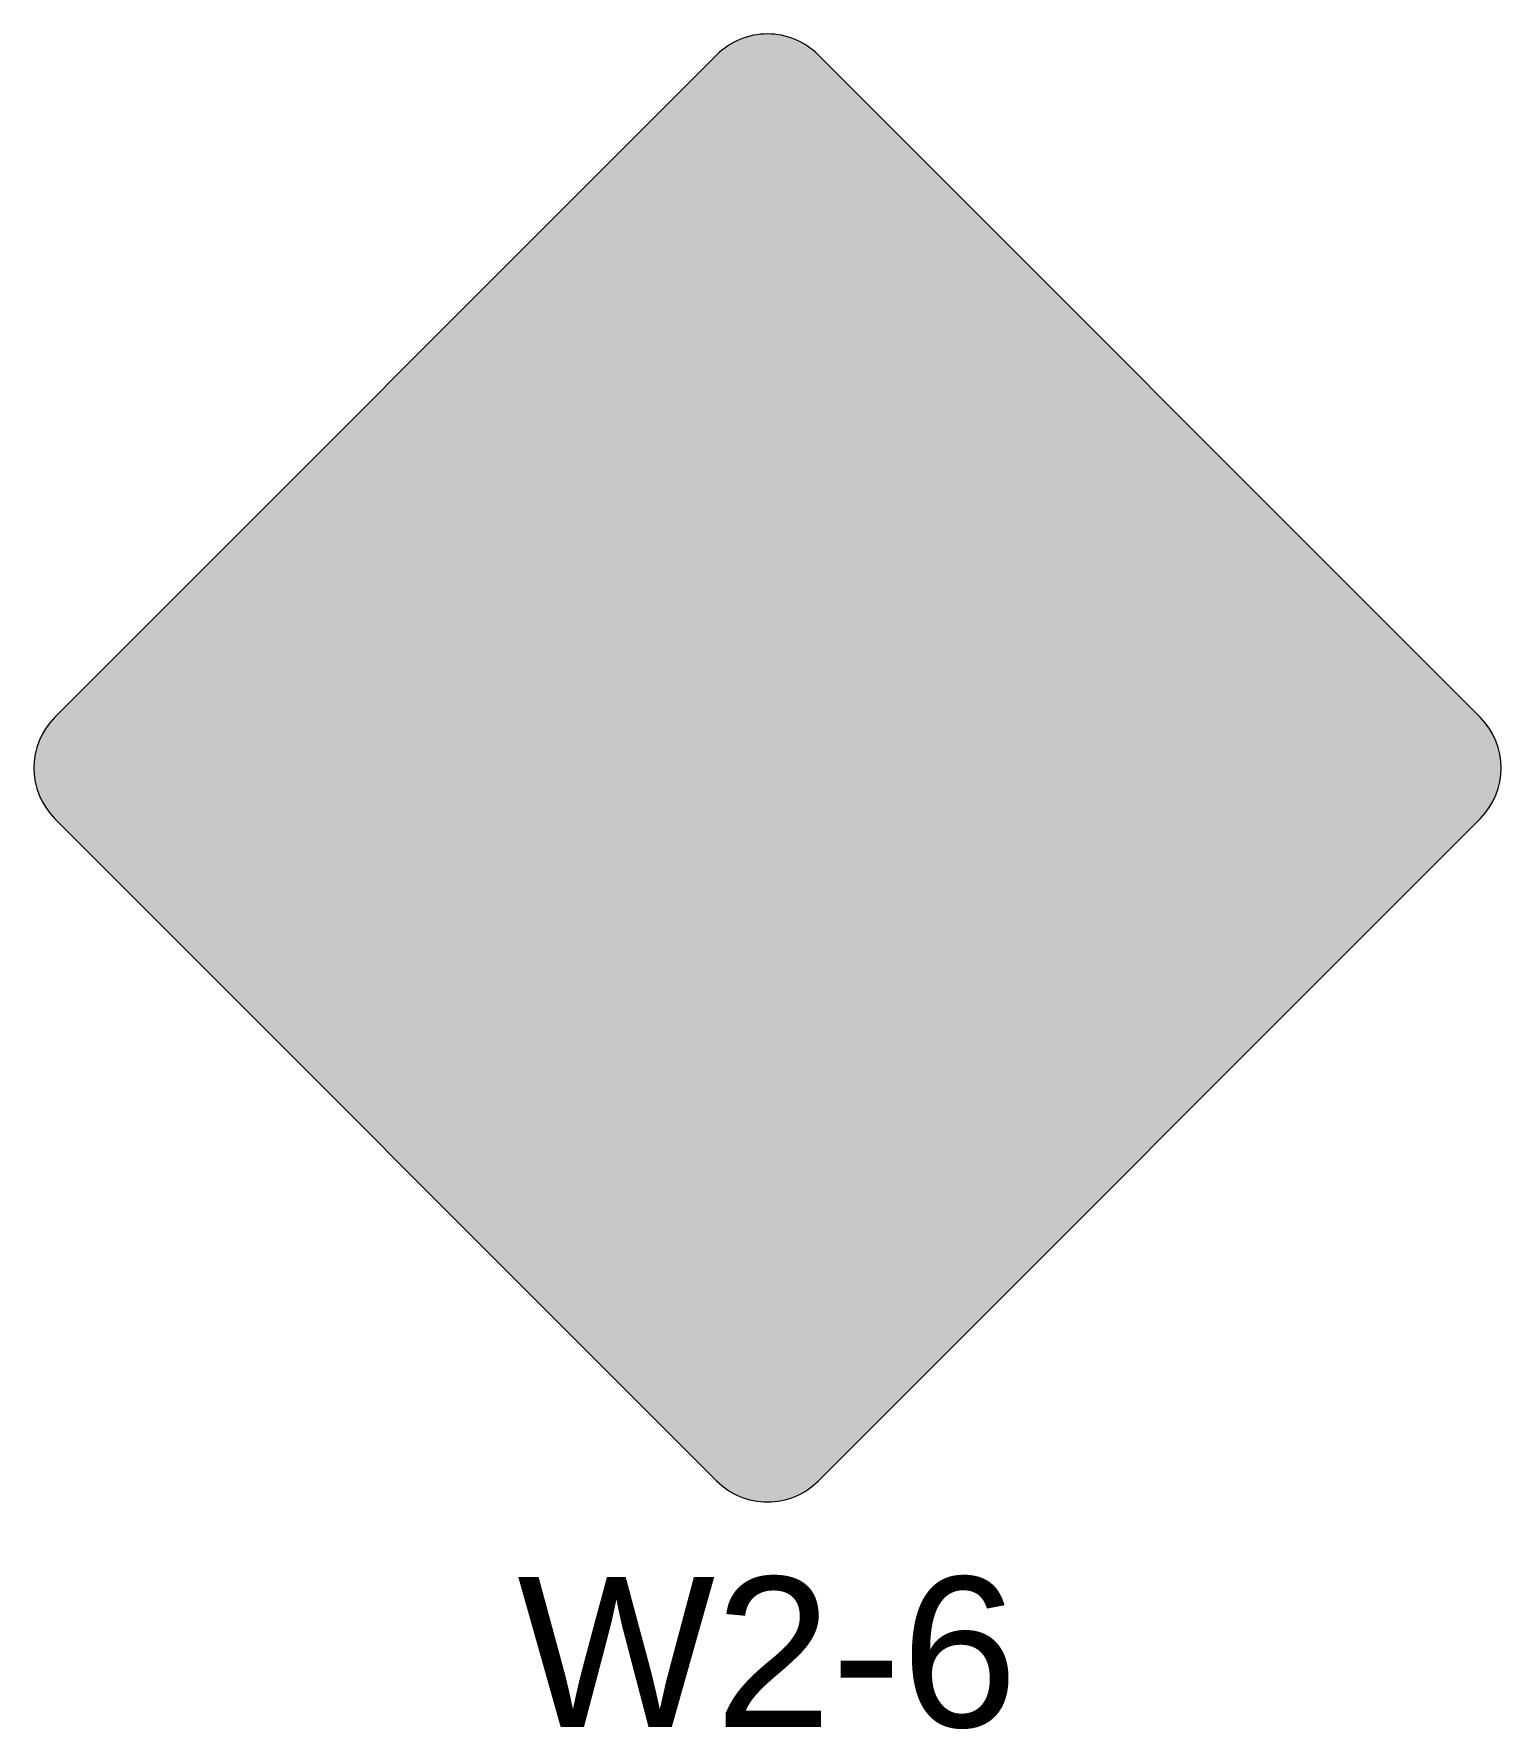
# Model space of a CAD drawing. Extents: x -0.49 to 0.49, y -0.64 to 0.49.
import ezdxf
from ezdxf.enums import TextEntityAlignment as Align

# ---------------------------------------------------------------- set-up
doc = ezdxf.new("R2010")
doc.units = 0
doc.header["$LTSCALE"] = 0.01
doc.header["$MEASUREMENT"] = 0
for name, color, linetype, lineweight in [('C-TRAF-CTRL-MTCD-IDEN', 7, 'Continuous', 20), ('C-TRAF-CTRL-MTCD-PATT-BLCK', 250, 'Continuous', 20), ('C-TRAF-CTRL-MTCD-PATT-YELO', 50, 'Continuous', 20)]:
    doc.layers.add(name, color=color, linetype=linetype, lineweight=lineweight)
doc.styles.add('COA', font='arial.ttf')

msp = doc.modelspace()

# ---------------------------------------------------------------- hatches: boundary and pattern name
at = {"layer": 'C-TRAF-CTRL-MTCD-PATT-BLCK', "lineweight": 0}
h = msp.add_hatch(color=256, dxfattribs=at)
h.paths.add_polyline_path([(0.02545584408546394, -0.4666904755780577), (0.4666904755172593, -0.0254558441224205, 0.414213562373095), (0.4666904755411013, 0.02545584415638942), (0.02545584408546394, 0.466690475564343, 0.414213562373095), (-0.02545584414566234, 0.466690475564343), (-0.4666904756012996, 0.02545584410870568, 0.414213562373095), (-0.4666904756012996, -0.0254558441224205), (-0.02545584414566234, -0.4666904755780577, 0.414213562373095)])
h.paths.add_polyline_path([(0.01131370846570666, -0.4525483399583004), (0.4525483398975022, -0.01131370850266322, 0.414213562373095), (0.4525483399213439, 0.01131370853663214), (0.01131370846570666, 0.4525483399445854, 0.414213562373095), (-0.01131370852590506, 0.4525483399445854), (-0.4525483399815423, 0.01131370848894846, 0.414213562373095), (-0.4525483399815423, -0.01131370850266322), (-0.01131370852590506, -0.4525483399583004, 0.414213562373095)], flags=16)
for points in [[(0.08999999998074391, 0.1558845726821282), (0.1256000000188909, 0.2175455814406732, 0.3461349723350839), (-0.1818215608026423, 0.1733273205134728), (-0.1811554595853724, 0.1726295400473931), (-0.211890891256515, 0.2048267236182549), (-0.2114887963964381, 0.2044055054805139, 0.7188679133814876), (-0.2339680239679255, 0.1944889353797295), (-0.2340061341955104, 0.1950302711913446), (-0.2223385450651088, 0.02929834358666924), (-0.07297669099825999, 0.1020598787448266), (-0.07346455666560313, 0.1018222153422692, 0.7188679306293536), (-0.0761161693574824, 0.1262480826136925), (-0.07555033529299876, 0.1261104670665124), (-0.1188016304590144, 0.1366295400187829), (-0.1175415580179133, 0.1363230799720147, -0.3189908473455512)], [(0.1255999999616705, -0.2175455814507148), (0.08999999998074391, -0.1558845727207801, 0.3189908473455512), (0.1768300293539129, 0.03363243524049309), (0.1777254677389227, 0.03457046000932245), (0.1469900357816778, 0.00237327609513784), (0.1473921313284002, 0.002794494948134698, -0.7188679306293536), (0.1249129033849798, 0.0127110646483758), (0.1248747931860052, 0.0121697289225915), (0.1365423823164068, 0.1779016564414361), (0.2859042363546453, 0.1051401212260583), (0.2854163707159124, 0.1053777847144463, -0.7188679133814876), (0.2827647585962377, 0.0809519175288537), (0.2833305916021429, 0.08108953278993156), (0.2400792968938909, 0.07057046000932246), (0.2410166430852972, 0.07079843032334836, -0.3461349723350839)], [(-0.1800000000192561, 2.358937933877314e-11), (-0.2512000000097194, -5.02083707942802e-12, 0.3461349723350839), (-0.05919508234042308, -0.2441257508518836), (-0.05892383733767649, -0.2432000000145576), (-0.07143970046061655, -0.285916256423249), (-0.07127596222895762, -0.28535742302443, 0.7188679133814876), (-0.05144834680575511, -0.2998667200520179), (-0.05189810227412364, -0.3001703924038551), (0.08579616266232351, -0.2072000000145575), (-0.05189810227412364, -0.1142296076538703), (-0.05144834680575511, -0.114533279948487, 0.7188679306293536), (-0.07127596205729624, -0.1290425775482795), (-0.07143970060366771, -0.1284837431767127), (-0.05892383733767649, -0.1712000000145576), (-0.05928847139376781, -0.1699555152561805, -0.3189908473455512)]]:
    msp.add_hatch(color=256, dxfattribs=at).paths.add_polyline_path(points)
at = {"layer": 'C-TRAF-CTRL-MTCD-PATT-YELO', "lineweight": 0}
h = msp.add_hatch(color=256, dxfattribs=at)
h.dxf.hatch_style = 1
edge = h.paths.add_edge_path()
edge.add_line((-0.4751757568415004, 0.03394112536163419), (-0.03394112530375415, 0.4751757569232222))
edge.add_arc((1.844774669734761e-10, 0.4412346314362621), 0.04799999998676521, 44.99999999892668, 135.0000000010733, ccw=False)
edge.add_line((0.03394112567270938, 0.4751757569232223), (0.4751757570197206, 0.03394112557621104))
edge.add_arc((0.4412346315308533, 8.797933048754203e-11), 0.0479999999881139, -44.9999999994634, 44.999999999463284, ccw=False)
edge.add_line((0.4751757570197206, -0.03394112540025233), (0.03394112548197442, -0.4751757569618403))
edge.add_arc((-6.257323548197746e-12, -0.4412346314736086), 0.04799999998766434, 225, 315, ccw=False)
edge.add_line((-0.03394112549448903, -0.4751757569618403), (-0.4751757568415004, -0.03394112561482904))
edge.add_arc((-0.4412346313526329, -1.265973992303771e-10), 0.04799999998811386, 135.0000000005366, 224.9999999994634, ccw=False)

# ---------------------------------------------------------------- linework, layer by layer
at = {"layer": 'C-TRAF-CTRL-MTCD-PATT-BLCK', "lineweight": 0, "flags": 128}
msp.add_lwpolyline([(0.0339411254811602, -0.4751757569621776), (0.4751757569129557, -0.03394112550654022, 0.414213562373095), (0.4751757569367974, 0.03394112551597843), (0.0339411254811602, 0.4751757569239319, 0.414213562373095), (-0.03394112549367485, 0.4751757569239319), (-0.4751757569493121, 0.03394112546829469, 0.414213562373095), (-0.4751757569493121, -0.03394112550654022), (-0.03394112549367485, -0.4751757569621776, 0.414213562373095)], format="xyb", close=True, dxfattribs=at)

# ---------------------------------------------------------------- texts
at = {"layer": 'C-TRAF-CTRL-MTCD-IDEN', "lineweight": 0, "style": 'COA'}
msp.add_text('W2-6', height=0.09999999998574781, dxfattribs=at).set_placement((-6.257332365654697e-12, -0.539234631461273), align=Align.TOP_CENTER)

doc.saveas('drawing.dxf')
